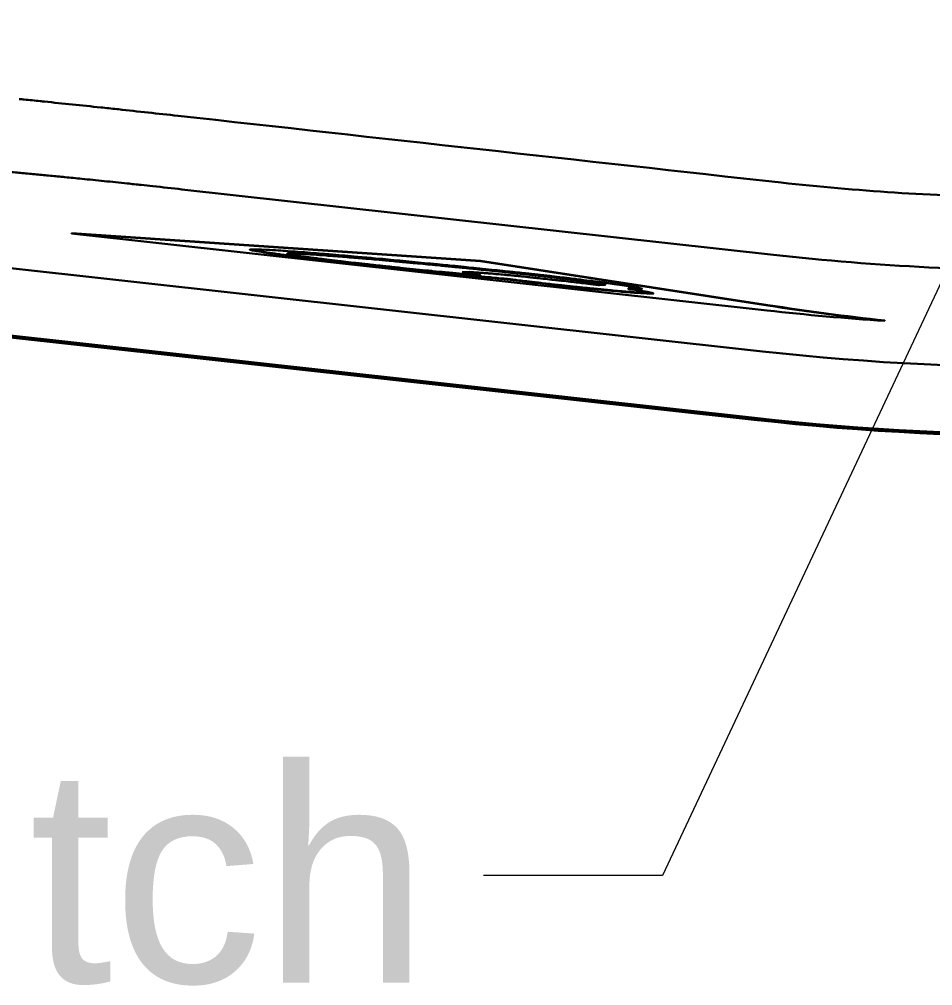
# Model space of a CAD drawing. Header units: millimetres. Extents: x 14 to 2348, y 26 to 1654.
# Drawn here: x 523.4 to 574.4, y 1313 to 1367 of the extents above; entities that cross this region are included whole.
import ezdxf

# ---------------------------------------------------------------- set-up
doc = ezdxf.new("R2010")
doc.units = ezdxf.units.MM
doc.header["$LTSCALE"] = 4
doc.layers.add('可見邊線(ISO)', color=7, linetype='Continuous', lineweight=30)
doc.layers.add('符號(ISO)', color=7, linetype='Continuous', lineweight=9)
doc.styles.add('temp', font='')
doc.styles.get('temp').set_extended_font_data('PMingLiU')
doc.dimstyles.new('工研院N500$7', dxfattribs={"dimscale": 4, "dimtxt": 3, "dimasz": 2.5, "dimexe": 1, "dimexo": 1, "dimgap": 0.762, "dimtad": 1, "dimdec": 3, "dimrnd": 1e-08, "dimdsep": 46, "dimtxsty": 'temp', "dimcen": 0.09, "dimdle": 10, "dimclrd": 7, "dimclre": 1, "dimclrt": 7, "dimazin": 2, "dimtfac": 0.666667, "dimtdec": 3, "dimtmove": 0, "dimatfit": 3, "dimfxl": 1, "dimtolj": 1, "dimlwd": 9, "dimlwe": 15, "dimarcsym": 0})

msp = doc.modelspace()

# ---------------------------------------------------------------- linework, layer by layer
at = {"layer": '可見邊線(ISO)'}
for p, q in [((564.91988, 1348.40629), (456.87692, 1360.36524)), ((564.45594, 1344.68799), (451.52076, 1357.18845)), ((532.46483, 1357.45561), (565.51659, 1353.79721)), ((451.52076, 1357.08307), (564.44441, 1344.58388)), ((526.28946, 1355.01234), (549.14946, 1353.46908)), ((526.28946, 1354.99221), (526.28946, 1355.01234)), ((526.28946, 1354.99221), (565.17248, 1350.68837)), ((549.14946, 1353.44895), (526.28946, 1354.99221)), ((538.35331, 1353.85935), (538.35331, 1353.87948)), ((549.14946, 1353.46908), (565.20595, 1350.99076)), ((549.14946, 1353.44895), (549.14946, 1353.46908)), ((565.20376, 1350.97097), (549.14946, 1353.44895)), ((549.15105, 1352.63608), (549.15105, 1352.65621)), ((556.13453, 1352.12386), (556.13453, 1352.14399)), ((557.40426, 1351.89629), (557.40426, 1351.91642)), ((571.75546, 1350.1084), (571.75546, 1350.12845))]:
    msp.add_line(p, q, dxfattribs=at)
for centre, radius, start, end in [((581.42767, 1497.54529), 147.75381, 263.6837973, 266.2466386), ((581.42767, 1497.54528), 150.0498, 263.6837967, 277.5012503), ((581.37527, 1497.54542), 153.8957, 263.6838118, 277.501252), ((581.37527, 1497.54542), 153.79096, 263.6838118, 277.501252)]:
    msp.add_arc(centre, radius, start, end, dxfattribs=at)
for centre, major_axis, ratio, start_param, end_param in [((532.12334, 1360.91962), (-24.91944, 2.75826), 0.02617685, 5.02447097, 5.06219108), ((532.14669, 1360.91547), (-24.98213, 2.7652), 0.02617716, 4.84897184, 4.88500494), ((530.71387, 1361.4077), (-17.67607, 1.92783), 0.01829347, 4.81569072, 4.82191138), ((587.87021, 1497.54529), (148.45315, -0.0161), 0.99905785, 4.55921353, 4.60373188), ((587.86934, 1497.54529), (148.43311, -0.01609), 0.99905785, 4.55921353, 4.60372303)]:
    msp.add_ellipse(centre, major_axis=major_axis, ratio=ratio, start_param=start_param, end_param=end_param, dxfattribs=at)
for points, knots in [([(523.65099, 1362.47772), (523.60482, 1362.48212), (523.55871, 1362.48653), (523.46658, 1362.49534), (523.42057, 1362.49975), (523.37461, 1362.50416)], [0, 0, 0, 0, 0.0148093487, 0.0148093487, 0.0296187928, 0.0296187928, 0.0296187928, 0.0296187928]), ([(524.78782, 1362.36099), (524.74651, 1362.36538), (524.70524, 1362.36978), (524.6229, 1362.37855), (524.58182, 1362.38294), (524.54078, 1362.38732)], [0.0000010475, 0.0000010475, 0.0000010475, 0.0000010475, 0.0130505413, 0.0130505413, 0.0260608128, 0.0260608128, 0.0260608128, 0.0260608128]), ([(532.46483, 1357.45561), (531.92237, 1357.51565), (531.16129, 1357.59883), (530.14468, 1357.70786), (529.22873, 1357.80489), (528.11248, 1357.92092), (526.95054, 1358.03876), (525.95617, 1358.13721), (525.37977, 1358.19308), (524.85091, 1358.24378), (524.31452, 1358.29462), (523.53316, 1358.36688), (523.01775, 1358.41319), (522.55594, 1358.454), (522.13567, 1358.49058), (521.51034, 1358.54332), (521.08138, 1358.57797), (520.68077, 1358.60943), (520.3263, 1358.63654), (519.87878, 1358.6689), (519.48749, 1358.69536), (519.16802, 1358.71539), (518.90308, 1358.73061), (518.6712, 1358.74272), (518.53067, 1358.74915), (518.46113, 1358.75207)], [0, 0, 0, 0, 0.0903732, 0.12674796, 0.17067694, 0.2452693, 0.31828132, 0.37537814, 0.42599831, 0.42628606, 0.4761967, 0.53003816, 0.58388093, 0.58524662, 0.63050303, 0.67754144, 0.73187261, 0.73802969, 0.78234071, 0.82813653, 0.86901751, 0.90653471, 0.9380855, 0.96788762, 1, 1, 1, 1]), ([(565.96345, 1357.83441), (570.17501, 1357.36809), (575.11318, 1357.04677), (580.9651, 1356.97491), (583.58837, 1356.98842), (586.00936, 1357.04935), (588.22705, 1357.14187), (590.24197, 1357.25182), (594.16662, 1357.52921), (597.37758, 1357.86805), (599.77801, 1358.18412)], [0, 0, 0, 0, 0.37499864, 0.43750322, 0.51791725, 0.60714899, 0.65181627, 0.71434958, 0.78572901, 1, 1, 1, 1]), ([(550.54646, 1352.44111), (550.54582, 1352.44118), (550.54518, 1352.44125), (550.52805, 1352.44305), (550.51028, 1352.44481), (550.37694, 1352.45732), (550.3184, 1352.46292), (550.04547, 1352.48957), (549.87454, 1352.50544), (549.60096, 1352.53141), (549.44193, 1352.54695), (548.31764, 1352.65561), (548.07029, 1352.67939), (547.54265, 1352.73115), (547.38111, 1352.74731), (546.38265, 1352.84756), (545.97472, 1352.88741), (544.91589, 1352.99755), (544.71828, 1353.01815), (544.15676, 1353.07638), (543.97061, 1353.09546), (543.26156, 1353.17135), (543.09731, 1353.18845), (542.68033, 1353.23487), (542.63524, 1353.23986), (542.51861, 1353.25274), (542.46583, 1353.25857), (542.36585, 1353.26964), (542.31568, 1353.2752), (542.01052, 1353.30913), (541.92517, 1353.31898), (541.42932, 1353.37557), (541.30534, 1353.38945), (541.01608, 1353.42164), (540.95579, 1353.42822), (540.20794, 1353.5185), (539.74503, 1353.57582), (539.15349, 1353.6474), (539.05136, 1353.65995), (538.87908, 1353.68062), (538.80547, 1353.68944), (538.63382, 1353.71103), (538.59739, 1353.71681), (538.47899, 1353.73387), (538.43206, 1353.7403), (538.22682, 1353.76792), (538.0966, 1353.78547), (537.89368, 1353.81367), (537.80892, 1353.82533), (537.60112, 1353.85327), (537.43611, 1353.8754), (537.14431, 1353.91792), (537.08019, 1353.92971), (536.86947, 1353.97072), (536.67243, 1354.00404), (536.37705, 1354.0549), (536.29902, 1354.06915), (536.20863, 1354.09461), (536.30157, 1354.09182), (536.68119, 1354.09484), (536.73617, 1354.10226), (537.43181, 1354.06517), (537.64249, 1354.05694), (538.0305, 1354.03279), (538.20537, 1354.01917), (538.75434, 1353.97835), (538.8685, 1353.97214), (539.39862, 1353.9347), (539.56284, 1353.92031), (540.07196, 1353.87743), (540.16977, 1353.86966), (541.10302, 1353.79335), (541.40438, 1353.76731), (542.29309, 1353.68937), (543.27422, 1353.60466), (544.46869, 1353.49471), (545.46977, 1353.39619), (547.50244, 1353.19753), (547.76044, 1353.17375), (548.84919, 1353.06421), (550.00124, 1352.94237), (550.85933, 1352.85273), (551.30476, 1352.8062), (551.58517, 1352.77664), (551.60544, 1352.77447), (551.67674, 1352.76695), (551.70303, 1352.76419), (551.81128, 1352.75281), (551.81408, 1352.75254), (551.86047, 1352.74735), (551.88377, 1352.74475), (551.95978, 1352.73634), (552.013, 1352.7305), (552.13085, 1352.71743), (552.19565, 1352.71026), (552.34582, 1352.69365), (552.46343, 1352.68065), (552.74021, 1352.6499), (552.77524, 1352.64576), (553.05077, 1352.61358), (553.2063, 1352.59549), (553.51007, 1352.56017), (553.69931, 1352.53822), (553.91694, 1352.51259), (553.97203, 1352.50575), (554.4034, 1352.45371), (554.46849, 1352.44588), (554.65146, 1352.42382), (554.6786, 1352.42054), (554.98462, 1352.38365), (555.226, 1352.35467), (555.41684, 1352.3315), (555.45153, 1352.32724), (555.58043, 1352.31182), (555.63939, 1352.30483), (555.76257, 1352.29016), (555.81589, 1352.28376), (555.90883, 1352.27214), (555.91855, 1352.27039), (555.99504, 1352.25948), (556.03457, 1352.25418), (556.12868, 1352.24111), (556.15495, 1352.23737), (556.24402, 1352.2249), (556.27943, 1352.22), (556.38209, 1352.20572), (556.40635, 1352.20231), (556.55124, 1352.1821), (556.62352, 1352.17203), (556.75145, 1352.15419), (556.80788, 1352.14636), (556.88119, 1352.1361), (556.90135, 1352.13328), (557.03475, 1352.11457), (557.08827, 1352.10704), (557.26936, 1352.08205), (557.27519, 1352.08135), (557.37698, 1352.06331), (557.44209, 1352.05178), (557.55453, 1352.03198), (557.59901, 1352.02404), (557.67575, 1352.01055), (557.70634, 1352.0052), (557.79284, 1351.98993), (557.80617, 1351.98738), (557.86087, 1351.97779), (557.88619, 1351.97355), (557.98249, 1351.95717), (558.02782, 1351.94924), (558.06496, 1351.94043), (558.0648, 1351.93899), (558.07759, 1351.93327), (558.08654, 1351.93065), (558.1041, 1351.92559), (558.11213, 1351.92328), (558.12628, 1351.91847), (558.13221, 1351.91628), (558.1552, 1351.90893), (558.16458, 1351.90727), (558.17169, 1351.90178), (558.16984, 1351.89898), (558.16572, 1351.89466), (558.16449, 1351.89382), (558.16396, 1351.89015), (558.16766, 1351.8881), (558.17397, 1351.88003), (558.15693, 1351.8818), (558.12224, 1351.88039), (558.1143, 1351.87976), (558.06645, 1351.87684), (558.02705, 1351.87511), (557.97582, 1351.87294), (557.96303, 1351.87286), (557.93521, 1351.8716), (557.93139, 1351.87061), (557.91032, 1351.86909), (557.8921, 1351.87139), (557.64922, 1351.88531), (557.56188, 1351.89068), (557.50313, 1351.89321), (557.46624, 1351.89422), (557.45036, 1351.89482), (557.44395, 1351.89466), (557.42367, 1351.89555), (557.415, 1351.89611), (557.40694, 1351.89644), (557.40507, 1351.89648), (557.40401, 1351.8963), (557.40426, 1351.89615), (557.40693, 1351.89559), (557.40943, 1351.89519), (557.42098, 1351.89351), (557.4336, 1351.89186), (557.49113, 1351.88448), (557.5122, 1351.88197), (557.5875, 1351.87115), (557.60602, 1351.86836), (557.69106, 1351.85672), (557.73995, 1351.85034), (557.86306, 1351.83306), (557.87117, 1351.83005), (557.97747, 1351.81047), (558.08033, 1351.79473), (558.18504, 1351.77686), (558.19773, 1351.77472), (558.30857, 1351.75625), (558.41811, 1351.73795), (558.57083, 1351.71204), (558.57106, 1351.70987), (558.61732, 1351.69532), (558.62403, 1351.69363), (558.65108, 1351.68552), (558.65755, 1351.68212), (558.71083, 1351.6708), (558.74821, 1351.66509), (558.82703, 1351.65044), (558.80685, 1351.65015), (558.79271, 1351.64458), (558.79973, 1351.6422), (558.80988, 1351.63668), (558.81188, 1351.63472), (558.78013, 1351.63384), (558.74453, 1351.63721), (558.64231, 1351.6397), (558.61409, 1351.64), (558.48326, 1351.6438), (558.42253, 1351.64701), (558.34668, 1351.64911), (558.33021, 1351.64928), (558.17308, 1351.65146), (558.07605, 1351.66177), (557.69496, 1351.69018), (557.61778, 1351.69617), (557.46627, 1351.70735), (557.38563, 1351.71334), (557.24789, 1351.7243), (557.24774, 1351.72381), (557.2026, 1351.7268), (557.18131, 1351.72839), (557.09038, 1351.73653), (557.02175, 1351.74357), (556.9608, 1351.74951), (556.95095, 1351.75042), (556.73666, 1351.77034), (556.53932, 1351.78989), (556.25579, 1351.81605), (556.20562, 1351.82055), (555.99876, 1351.83999), (555.87865, 1351.85254), (555.65993, 1351.87406), (555.58004, 1351.88121), (555.4983, 1351.88793), (555.48596, 1351.88897), (555.45256, 1351.8921), (555.43571, 1351.8939), (555.41277, 1351.89631), (555.40651, 1351.89696), (555.39748, 1351.89786), (555.39422, 1351.89817), (555.3883, 1351.89868), (555.38598, 1351.89884), (555.3819, 1351.89906), (555.38047, 1351.89905), (555.37803, 1351.89873), (555.37939, 1351.89808), (555.37999, 1351.89714), (555.37977, 1351.89681), (555.37618, 1351.89673), (555.37433, 1351.89678), (555.36897, 1351.89711), (555.36605, 1351.89734), (555.3582, 1351.89803), (555.35348, 1351.89849), (555.33989, 1351.89988), (555.33014, 1351.90094), (555.30097, 1351.9042), (555.27967, 1351.90666), (555.24165, 1351.91096), (555.22635, 1351.91265), (555.1582, 1351.91978), (555.13856, 1351.92081), (554.90535, 1351.94554), (554.82059, 1351.95478), (554.61839, 1351.9767), (554.49456, 1351.98933), (554.29498, 1352.01038), (554.21815, 1352.01856), (554.03814, 1352.03765), (553.93365, 1352.04844), (553.7507, 1352.06786), (553.6637, 1352.07717), (553.54423, 1352.08971), (553.51993, 1352.09221), (553.49204, 1352.09511), (553.49028, 1352.09532), (553.47898, 1352.0965), (553.4743, 1352.09698), (553.46266, 1352.09823), (553.45752, 1352.09882), (553.42981, 1352.1021), (553.40723, 1352.10475), (553.32574, 1352.11389), (553.26888, 1352.12075), (553.13318, 1352.13696), (553.04881, 1352.1466), (552.72629, 1352.1833), (552.5392, 1352.20486), (552.33292, 1352.22873), (552.31983, 1352.23024), (552.23823, 1352.23966), (552.17155, 1352.24736), (552.07709, 1352.25825), (552.05103, 1352.26139), (551.97281, 1352.27085), (551.89261, 1352.28038), (551.82384, 1352.28868), (551.81239, 1352.29009), (551.75901, 1352.29661), (551.71201, 1352.30231), (551.35218, 1352.34556), (551.00573, 1352.38697), (550.78331, 1352.41382), (550.77633, 1352.41469), (550.73614, 1352.41951), (550.72299, 1352.4211), (550.69081, 1352.42495), (550.67127, 1352.42735), (550.6509, 1352.42957), (550.62636, 1352.43224), (550.60165, 1352.43498), (550.56775, 1352.4388), (550.55813, 1352.43987), (550.54646, 1352.44111)], [-7.22524628, -7.22524628, -7.22524628, -7.22524628, -7.22509149, -7.22509149, -7.22115793, -7.22115793, -7.20175828, -7.20175828, -7.17779254, -7.17779254, -7.15186237, -7.15186237, -7.13066235, -7.13066235, -7.11368679, -7.11368679, -7.0361332, -7.0361332, -7.02060948, -7.02060948, -6.99151465, -6.99151465, -6.96748737, -6.96748737, -6.96160998, -6.96160998, -6.959036, -6.959036, -6.9564325, -6.9564325, -6.94347904, -6.94347904, -6.92498424, -6.92498424, -6.90585357, -6.90585357, -6.87278357, -6.87278357, -6.86583337, -6.86583337, -6.86167212, -6.86167212, -6.85495128, -6.85495128, -6.85000276, -6.85000276, -6.84177357, -6.84177357, -6.83632462, -6.83632462, -6.8293546, -6.8293546, -6.82158941, -6.82158941, -6.80598436, -6.80598436, -6.79751167, -6.79751167, -6.78284691, -6.78284691, -6.76456646, -6.76456646, -6.75255738, -6.75255738, -6.74220102, -6.74220102, -6.72365425, -6.72365425, -6.70160639, -6.70160639, -6.6819925, -6.6819925, -6.63242636, -6.63242636, -6.59752685, -6.59752685, -6.53117, -6.53117, -6.44462612, -6.44462612, -6.33363365, -6.33363365, -6.30024594, -6.30024594, -6.29168628, -6.29168628, -6.28726726, -6.28726726, -6.27191121, -6.27191121, -6.25699101, -6.25699101, -6.2240673, -6.2240673, -6.18536384, -6.18536384, -6.135937, -6.135937, -6.04086996, -6.04086996, -5.96095033, -5.96095033, -5.71096528, -5.71096528, -5.45296736, -5.45296736, -5.36934769, -5.36934769, -5.35199733, -5.35199733, -5.22290582, -5.22290582, -5.17501872, -5.17501872, -5.13899416, -5.13899416, -5.09773553, -5.09773553, -5.03970916, -5.03970916, -4.98682061, -4.98682061, -4.94997929, -4.94997929, -4.9158181, -4.9158181, -4.87585953, -4.87585953, -4.83760051, -4.83760051, -4.80912404, -4.80912404, -4.8003607, -4.8003607, -4.73636534, -4.73636534, -4.69277018, -4.69277018, -4.61884878, -4.61884878, -4.56927626, -4.56927626, -4.53773453, -4.53773453, -4.47852486, -4.47852486, -4.41922231, -4.41922231, -4.31530257, -4.31530257, -4.24089548, -4.24089548, -4.17267064, -4.17267064, -4.13318732, -4.13318732, -4.10250237, -4.10250237, -4.03997552, -4.03997552, -3.98646563, -3.98646563, -3.94762678, -3.94762678, -3.88792228, -3.88792228, -3.72892016, -3.72892016, -3.67603531, -3.67603531, -3.53334591, -3.53334591, -3.49548173, -3.49548173, -3.44900288, -3.44900288, -3.3420052, -3.3420052, -3.31867736, -3.31867736, -3.30276531, -3.30276531, -3.26427939, -3.26427939, -3.24045535, -3.24045535, -3.22989185, -3.22989185, -3.22203964, -3.22203964, -3.21359643, -3.21359643, -3.19598258, -3.19598258, -3.14736666, -3.14736666, -3.12482239, -3.12482239, -3.10010727, -3.10010727, -3.05294609, -3.05294609, -2.98191089, -2.98191089, -2.95858401, -2.95858401, -2.89935848, -2.89935848, -2.78131461, -2.78131461, -2.73326095, -2.73326095, -2.62359688, -2.62359688, -2.51148868, -2.51148868, -2.31472691, -2.31472691, -2.16221583, -2.16221583, -2.04226822, -2.04226822, -1.86907066, -1.86907066, -1.80303307, -1.80303307, -1.69683226, -1.69683226, -1.6501383, -1.6501383, -1.37585207, -1.37585207, -1.31232626, -1.31232626, -1.24430802, -1.24430802, -1.20843942, -1.20843942, -1.1866451, -1.1866451, -1.14996361, -1.14996361, -1.13655146, -1.13655146, -0.95259594, -0.95259594, -0.89893314, -0.89893314, -0.77068922, -0.77068922, -0.68466747, -0.68466747, -0.66785978, -0.66785978, -0.64400939, -0.64400939, -0.63458254, -0.63458254, -0.62869322, -0.62869322, -0.62249799, -0.62249799, -0.61436948, -0.61436948, -0.59717489, -0.59717489, -0.58540944, -0.58540944, -0.57950926, -0.57950926, -0.57509918, -0.57509918, -0.57036303, -0.57036303, -0.56274376, -0.56274376, -0.54910598, -0.54910598, -0.53810229, -0.53810229, -0.50227688, -0.50227688, -0.48514176, -0.48514176, -0.45689913, -0.45689913, -0.44123435, -0.44123435, -0.4194826, -0.4194826, -0.40454233, -0.40454233, -0.3968207, -0.3968207, -0.39090494, -0.39090494, -0.38631814, -0.38631814, -0.38109803, -0.38109803, -0.36222741, -0.36222741, -0.3153053, -0.3153053, -0.25085996, -0.25085996, -0.16401989, -0.16401989, -0.15638201, -0.15638201, -0.12527099, -0.12527099, -0.11310201, -0.11310201, -0.08869047, -0.08869047, -0.07753158, -0.07753158, -0.05901798, -0.05901798, -0.01997767, -0.01997767, -0.0106361, -0.0106361, -0.00616196, -0.00616196, 0, 0, 0, 0.00742167, 0.00742167, 0.01026098, 0.01026098, 0.01026098, 0.01026098]), ([(536.29292, 1354.092), (536.32037, 1354.08593), (536.35991, 1354.07845), (536.57522, 1354.04013), (536.73802, 1354.01616), (537.06598, 1353.95275), (537.11674, 1353.94119), (537.46342, 1353.89208), (537.56163, 1353.87874), (537.76774, 1353.85096), (537.88457, 1353.83505), (538.28596, 1353.77934), (538.38293, 1353.76751), (538.59649, 1353.73726), (538.62246, 1353.73236), (538.8476, 1353.70443), (538.93536, 1353.69404), (539.07963, 1353.67661), (539.14404, 1353.66868), (539.51201, 1353.62412), (539.80813, 1353.58779), (540.21285, 1353.53839), (540.32733, 1353.52444), (540.79508, 1353.46756), (540.91929, 1353.45286), (541.09871, 1353.43249), (541.16737, 1353.42501), (541.54712, 1353.38238), (541.77152, 1353.3566), (541.98707, 1353.33206), (542.08861, 1353.32055), (542.45082, 1353.28033), (542.55561, 1353.26881), (542.75592, 1353.24661), (542.82284, 1353.23911), (543.16819, 1353.20079), (543.22752, 1353.19509), (543.62073, 1353.15304), (543.67934, 1353.14675), (544.00095, 1353.11228), (544.01357, 1353.11116), (544.73576, 1353.03663), (545.02065, 1353.0067), (545.6856, 1352.93779), (545.94274, 1352.91164), (546.48544, 1352.85721), (546.65254, 1352.84052), (547.27329, 1352.77836), (547.43233, 1352.76214), (548.13795, 1352.69283), (548.54577, 1352.65367), (549.61468, 1352.55041), (549.64716, 1352.5471), (549.9551, 1352.518), (550.12969, 1352.50156), (550.4527, 1352.46964), (550.47276, 1352.46872), (550.53453, 1352.46249), (550.54071, 1352.46185), (550.54646, 1352.46124)], [1.582168317, 1.582168317, 1.582168317, 1.582168317, 1.584065185, 1.584065185, 1.590356945, 1.590356945, 1.59337957, 1.59337957, 1.594482084, 1.594482084, 1.596005158, 1.596005158, 1.599963267, 1.599963267, 1.603116679, 1.603116679, 1.604835753, 1.604835753, 1.606290623, 1.606290623, 1.612910725, 1.612910725, 1.615234157, 1.615234157, 1.623086915, 1.623086915, 1.6287942, 1.6287942, 1.637933599, 1.637933599, 1.642076472, 1.642076472, 1.644986477, 1.644986477, 1.647778314, 1.647778314, 1.657791125, 1.657791125, 1.659585107, 1.659585107, 1.668626084, 1.668626084, 1.683636256, 1.683636256, 1.700669068, 1.700669068, 1.708348507, 1.708348507, 1.727664933, 1.727664933, 1.751359861, 1.751359861, 1.770651522, 1.770651522, 1.795693272, 1.795693272, 1.813907203, 1.813907203, 1.816178528, 1.816178528, 1.816178528, 1.816178528]), ([(565.51659, 1353.79721), (568.40656, 1353.47733), (571.30551, 1353.24467), (577.11171, 1352.95453), (580.01762, 1352.897), (585.82896, 1352.9571), (588.73306, 1353.07471), (594.53202, 1353.48488), (597.42554, 1353.77744), (600.30828, 1354.15703)], [-3.48807302, -3.48807302, -3.48807302, -3.48807302, -2.61578511, -2.61578511, -1.74403513, -1.74403513, -0.87228625, -0.87228625, 0, 0, 0, 0]), ([(555.75346, 1352.11236), (555.75378, 1352.11234), (555.75429, 1352.11238), (555.75529, 1352.11243), (555.75682, 1352.11237), (555.76003, 1352.11232), (555.76236, 1352.11236), (555.7718, 1352.11272), (555.77881, 1352.11321), (555.78503, 1352.11341), (555.78801, 1352.11335), (555.79221, 1352.11342), (555.79444, 1352.1135), (555.8008, 1352.11372), (555.80596, 1352.11396), (555.81134, 1352.11415), (555.81284, 1352.11427), (555.81859, 1352.11405), (555.8215, 1352.11397), (555.84759, 1352.1144), (555.87673, 1352.11534), (555.9381, 1352.11738), (555.99029, 1352.11944), (556.02816, 1352.12079), (556.05083, 1352.12101), (556.08637, 1352.12269), (556.09114, 1352.12297), (556.12371, 1352.12304), (556.13168, 1352.12299), (556.13676, 1352.12417), (556.12964, 1352.12568), (556.07853, 1352.13693), (556.06261, 1352.14309), (556.02636, 1352.15298), (556.01846, 1352.15492), (555.98802, 1352.16305), (555.9678, 1352.16849), (555.91761, 1352.18113), (555.92103, 1352.18161), (555.88915, 1352.19215), (555.70481, 1352.21955), (555.51987, 1352.24907), (555.52168, 1352.24891), (555.41797, 1352.26466), (555.37518, 1352.27193), (555.30942, 1352.28286), (555.29048, 1352.28589), (555.2521, 1352.29142), (555.23781, 1352.29321), (555.21921, 1352.29554), (555.21691, 1352.29583), (555.14339, 1352.30518), (555.0751, 1352.31382), (554.94796, 1352.32991), (554.92339, 1352.33303), (554.76004, 1352.35376), (554.69769, 1352.36166), (554.5792, 1352.37667), (554.5767, 1352.37699), (554.46067, 1352.3917), (554.37713, 1352.40229), (554.07045, 1352.44118), (554.07153, 1352.44202), (553.92202, 1352.45917), (553.91747, 1352.45969), (553.88054, 1352.46393), (553.84962, 1352.46748), (553.7908, 1352.47423), (553.76291, 1352.47743), (553.71805, 1352.48257), (553.70164, 1352.48446), (553.66069, 1352.48915), (553.64946, 1352.49044), (553.61793, 1352.49406), (553.60516, 1352.49553), (553.32042, 1352.5282), (553.05257, 1352.5589), (552.75427, 1352.59321), (552.72332, 1352.59677), (552.60162, 1352.6107), (552.5606, 1352.61531), (552.49503, 1352.62286), (552.47804, 1352.62486), (552.40825, 1352.63296), (552.3849, 1352.63551), (552.34686, 1352.63987), (552.34206, 1352.64046), (552.32081, 1352.64294), (552.30991, 1352.64403), (552.28481, 1352.64669), (552.28142, 1352.64706), (552.23698, 1352.65182), (552.06601, 1352.67002), (551.95843, 1352.68147), (551.93453, 1352.68401), (551.87169, 1352.69071), (551.8328, 1352.69485), (551.41229, 1352.73961), (551.23509, 1352.75852), (551.08211, 1352.77482), (551.05545, 1352.77766), (550.93733, 1352.79025), (550.89224, 1352.79505), (550.79331, 1352.80558), (550.74913, 1352.81028), (550.61181, 1352.82492), (550.5813, 1352.82818), (550.46508, 1352.84054), (550.41903, 1352.84543), (550.20967, 1352.86769), (550.10279, 1352.87917), (549.85303, 1352.9059), (549.6935, 1352.92153), (549.47975, 1352.94311), (549.42504, 1352.94864), (549.30032, 1352.96124), (549.25249, 1352.96607), (549.14772, 1352.97664), (549.131, 1352.97833), (548.75266, 1353.01655), (548.45133, 1353.04697), (548.00137, 1353.09242), (547.99464, 1353.09307), (547.87328, 1353.10534), (547.83167, 1353.10955), (547.74665, 1353.11815), (547.72918, 1353.11992), (547.62664, 1353.13023), (547.59835, 1353.13308), (547.52898, 1353.14011), (547.51198, 1353.14185), (547.48884, 1353.14415), (547.48634, 1353.14433), (547.41714, 1353.15093), (547.38919, 1353.15362), (547.35382, 1353.15699), (547.35061, 1353.1573), (547.34013, 1353.1583), (547.33599, 1353.1587), (547.27522, 1353.16449), (547.22612, 1353.16918), (547.16846, 1353.17468), (547.1632, 1353.17519), (547.14276, 1353.17714), (547.13954, 1353.17744), (547.1136, 1353.17992), (547.10361, 1353.18087), (547.06231, 1353.18481), (547.031, 1353.1878), (546.98695, 1353.19201), (546.96783, 1353.19383), (546.92684, 1353.19774), (546.90333, 1353.19999), (546.5169, 1353.23687), (546.15497, 1353.27136), (545.65003, 1353.31958), (545.62304, 1353.32219), (545.44767, 1353.33892), (545.36752, 1353.34654), (545.25536, 1353.35725), (545.24259, 1353.35848), (545.18868, 1353.36362), (545.165, 1353.36586), (545.11295, 1353.37086), (545.10131, 1353.37199), (545.02978, 1353.37867), (544.93305, 1353.38702), (544.73977, 1353.40416), (544.71077, 1353.40683), (544.58924, 1353.41771), (544.53305, 1353.4227), (544.36787, 1353.43734), (544.21183, 1353.45111), (543.43297, 1353.52034), (543.19443, 1353.54291), (542.59531, 1353.59306), (542.4731, 1353.60305), (541.98913, 1353.64276), (541.64085, 1353.67239), (540.99525, 1353.72517), (540.81828, 1353.73793), (540.27328, 1353.77699), (540.03681, 1353.7942), (539.56611, 1353.82833), (539.49522, 1353.83087), (539.12768, 1353.85001), (538.99267, 1353.85854), (538.49244, 1353.88979), (538.58798, 1353.87593), (538.4359, 1353.86763), (538.40598, 1353.86687), (538.30492, 1353.85999), (538.38221, 1353.84868), (538.49388, 1353.82413), (538.50682, 1353.82039), (538.60938, 1353.79827), (538.80564, 1353.76958), (539.04668, 1353.73101), (539.12301, 1353.71894), (539.38283, 1353.68344), (539.51072, 1353.66693), (539.79739, 1353.62967), (539.83227, 1353.62505), (539.94526, 1353.61017), (539.96567, 1353.60749), (540.05077, 1353.59635), (540.10564, 1353.58913), (540.22288, 1353.57372), (540.28867, 1353.56527), (540.36109, 1353.55558), (540.3706, 1353.55431), (540.39471, 1353.55124), (540.4045, 1353.5502), (540.47114, 1353.54249), (540.49676, 1353.53948), (540.52711, 1353.53594), (540.53158, 1353.53543), (540.56052, 1353.53206), (540.57399, 1353.53049), (540.60286, 1353.52713), (540.61037, 1353.52626), (540.67284, 1353.519), (540.71309, 1353.51431), (540.82252, 1353.50158), (540.85389, 1353.49793), (541.04886, 1353.47525), (541.12083, 1353.46687), (541.5253, 1353.41984), (542.01471, 1353.36216), (542.33127, 1353.327), (542.36127, 1353.32369), (542.43139, 1353.31593), (542.46945, 1353.3117), (542.53198, 1353.30478), (542.54616, 1353.30324), (542.72328, 1353.28399), (542.78535, 1353.27727), (542.88262, 1353.26672), (542.90395, 1353.2644), (543.10288, 1353.24282), (543.24602, 1353.2273), (543.48503, 1353.20133), (543.58064, 1353.19098), (543.78447, 1353.16898), (543.89383, 1353.15683), (544.08907, 1353.13574), (544.11616, 1353.13321), (544.27658, 1353.11672), (544.29552, 1353.11475), (544.41364, 1353.10265), (544.45608, 1353.0983), (544.55282, 1353.08837), (544.60703, 1353.08281), (545.14081, 1353.02807), (545.62803, 1352.9777), (546.18547, 1352.92277), (546.26961, 1352.91449), (546.39468, 1352.90217), (546.43678, 1352.89802), (546.78257, 1352.86394), (546.98184, 1352.84432), (547.12557, 1352.83015), (547.17713, 1352.82508), (547.30247, 1352.81273), (547.33572, 1352.80938), (547.4084, 1352.80235), (547.43208, 1352.80012), (547.53835, 1352.79001), (547.61436, 1352.78269), (547.80983, 1352.76402), (547.86552, 1352.75866), (548.00639, 1352.74521), (548.04072, 1352.74196), (548.27003, 1352.71989), (548.41299, 1352.70613), (548.61237, 1352.68744), (548.65996, 1352.68299), (548.77321, 1352.67197), (548.81585, 1352.66757), (548.90342, 1352.65919), (548.92938, 1352.65697), (549.00071, 1352.65055), (549.05046, 1352.64555), (549.11001, 1352.63938), (549.11961, 1352.6384), (549.1322, 1352.63718), (549.13653, 1352.63678), (549.14352, 1352.6362), (549.14606, 1352.63602), (549.14991, 1352.63585), (549.15103, 1352.63588), (549.15107, 1352.63634), (549.14888, 1352.63692), (549.13586, 1352.63947), (549.12124, 1352.64191), (549.01355, 1352.6593), (548.86606, 1352.68034), (548.62965, 1352.71865), (548.62819, 1352.71906), (548.53229, 1352.73353), (548.49279, 1352.73944), (548.36729, 1352.75956), (548.33831, 1352.7666), (548.3082, 1352.77879), (548.28812, 1352.78549), (548.23731, 1352.799), (548.21924, 1352.80439), (548.19533, 1352.81129), (548.19144, 1352.81228), (548.17877, 1352.81585), (548.17409, 1352.81725), (548.16371, 1352.82017), (548.15741, 1352.82177), (548.14805, 1352.82469), (548.14608, 1352.82545), (548.13566, 1352.82787), (548.13338, 1352.82834), (548.13346, 1352.82865)], [-7.08347706, -7.08347706, -7.08347706, -7.08347706, -7.08346476, -7.08346476, -7.08343044, -7.08343044, -7.08337057, -7.08337057, -7.08323753, -7.08323753, -7.0831746, -7.0831746, -7.08311812, -7.08311812, -7.08295861, -7.08295861, -7.08287311, -7.08287311, -7.08282383, -7.08282383, -7.08273741, -7.08273741, -7.08241156, -7.08241156, -7.08209071, -7.08209071, -7.08175822, -7.08175822, -7.08159805, -7.08159805, -7.08139195, -7.08139195, -7.08073201, -7.08073201, -7.08049687, -7.08049687, -7.08001162, -7.08001162, -7.0794211, -7.0794211, -7.07808883, -7.07808883, -7.07768907, -7.07768907, -7.077213, -7.077213, -7.0769922, -7.0769922, -7.07678342, -7.07678342, -7.07668615, -7.07668615, -7.07559825, -7.07559825, -7.07465751, -7.07465751, -7.07407793, -7.07407793, -7.07355707, -7.07355707, -7.07222219, -7.07222219, -7.06864521, -7.06864521, -7.06852174, -7.06852174, -7.06788502, -7.06788502, -7.06731091, -7.06731091, -7.06696155, -7.06696155, -7.06679539, -7.06679539, -7.06661379, -7.06661379, -7.06376594, -7.06376594, -7.06343465, -7.06343465, -7.06247078, -7.06247078, -7.06190002, -7.06190002, -7.0605009, -7.0605009, -7.05969153, -7.05969153, -7.05777729, -7.05777729, -7.05727385, -7.05727385, -7.05214466, -7.05214466, -7.0506816, -7.0506816, -7.0482999, -7.0482999, -7.0249281, -7.0249281, -6.95875997, -6.95875997, -6.90644722, -6.90644722, -6.84575932, -6.84575932, -6.74031755, -6.74031755, -6.66359987, -6.66359987, -6.44674703, -6.44674703, -5.977521, -5.977521, -5.82767537, -5.82767537, -5.69339305, -5.69339305, -5.50366964, -5.50366964, -4.75944679, -4.75944679, -4.39293914, -4.39293914, -4.18963604, -4.18963604, -3.99743286, -3.99743286, -3.89897499, -3.89897499, -3.82793157, -3.82793157, -3.7492682, -3.7492682, -3.69847755, -3.69847755, -3.68874369, -3.68874369, -3.68324098, -3.68324098, -3.66011293, -3.66011293, -3.65608022, -3.65608022, -3.65212008, -3.65212008, -3.64963738, -3.64963738, -3.6418604, -3.6418604, -3.63869352, -3.63869352, -3.63443545, -3.63443545, -3.56870855, -3.56870855, -3.54303592, -3.54303592, -3.52301004, -3.52301004, -3.50947362, -3.50947362, -3.49614052, -3.49614052, -3.48529784, -3.48529784, -3.44531552, -3.44531552, -3.41886288, -3.41886288, -3.40064851, -3.40064851, -3.35033426, -3.35033426, -3.16423373, -3.16423373, -3.10541259, -3.10541259, -2.98120517, -2.98120517, -2.85988973, -2.85988973, -2.77006018, -2.77006018, -2.68018528, -2.68018528, -2.57576509, -2.57576509, -2.25535096, -2.25535096, -2.18086676, -2.18086676, -1.91751205, -1.91751205, -1.81303128, -1.81303128, -1.49430186, -1.49430186, -1.29811527, -1.29811527, -1.14757187, -1.14757187, -0.99853017, -0.99853017, -0.95184911, -0.95184911, -0.86347562, -0.86347562, -0.76402584, -0.76402584, -0.74212193, -0.74212193, -0.70234039, -0.70234039, -0.67245813, -0.67245813, -0.65827747, -0.65827747, -0.64602058, -0.64602058, -0.63216835, -0.63216835, -0.59218099, -0.59218099, -0.55558436, -0.55558436, -0.50490094, -0.50490094, -0.39055169, -0.39055169, -0.37858091, -0.37858091, -0.36257604, -0.36257604, -0.34842115, -0.34842115, -0.34077149, -0.34077149, -0.33643981, -0.33643981, -0.32531195, -0.32531195, -0.31787587, -0.31787587, -0.30944152, -0.30944152, -0.30267812, -0.30267812, -0.30147629, -0.30147629, -0.30080385, -0.30080385, -0.29994457, -0.29994457, -0.29234274, -0.29234274, -0.29065665, -0.29065665, -0.2898459, -0.2898459, -0.28037691, -0.28037691, -0.2750616, -0.2750616, -0.26747028, -0.26747028, -0.26242821, -0.26242821, -0.25052887, -0.25052887, -0.23143813, -0.23143813, -0.21391792, -0.21391792, -0.18512602, -0.18512602, -0.17194844, -0.17194844, -0.15693983, -0.15693983, -0.14306661, -0.14306661, -0.1251422, -0.1251422, -0.12136838, -0.12136838, -0.11920457, -0.11920457, -0.11720023, -0.11720023, -0.11488376, -0.11488376, -0.11161385, -0.11161385, -0.10603929, -0.10603929, -0.07446093, -0.07446093, -0.06673402, -0.06673402, -0.06251511, -0.06251511, -0.05252541, -0.05252541, -0.04224317, -0.04224317, -0.0342766, -0.0342766, -0.02736514, -0.02736514, -0.01986676, -0.01986676, -0.01208929, -0.01208929, -0.00370213, -0.00370213, 0, 0, 0, 0]), ([(538.35321, 1353.87949), (538.35328, 1353.88078), (538.35553, 1353.88193), (538.37245, 1353.88535), (538.3982, 1353.88641), (538.46967, 1353.88936), (538.48744, 1353.89012), (538.53884, 1353.8964), (538.55324, 1353.89891), (538.59226, 1353.89984), (538.60418, 1353.89986), (538.63515, 1353.89926), (538.65407, 1353.89858), (538.74436, 1353.89443), (538.83769, 1353.88829), (539.12066, 1353.8708), (539.23648, 1353.86439), (539.49512, 1353.85113), (539.54605, 1353.84907), (539.73994, 1353.83606), (539.86518, 1353.82668), (540.30213, 1353.79502), (540.45573, 1353.78405), (540.85602, 1353.75532), (541.03419, 1353.74224), (541.54074, 1353.70062), (541.71963, 1353.68544), (542.59173, 1353.6129), (542.8862, 1353.58998), (543.63271, 1353.52293), (543.83736, 1353.50456), (544.18144, 1353.4739), (544.37941, 1353.45646), (544.6741, 1353.43031), (544.69575, 1353.42826), (544.86098, 1353.41349), (544.9634, 1353.40456), (545.05567, 1353.39634), (545.07173, 1353.39488), (545.09922, 1353.39232), (545.11016, 1353.39126), (545.15174, 1353.38726), (545.16705, 1353.38581), (545.21809, 1353.38095), (545.2456, 1353.37832), (545.30545, 1353.37259), (545.34256, 1353.36906), (545.40926, 1353.3627), (545.45235, 1353.3586), (545.60506, 1353.34404), (545.63234, 1353.3414), (545.91536, 1353.31436), (546.0391, 1353.30258), (546.60549, 1353.24855), (546.84351, 1353.22583), (546.9406, 1353.21656), (546.97123, 1353.21363), (547.02694, 1353.20832), (547.03364, 1353.20768), (547.08907, 1353.20239), (547.10799, 1353.20058), (547.15564, 1353.19604), (547.18436, 1353.1933), (547.24734, 1353.18728), (547.28162, 1353.18401), (547.31987, 1353.18036), (547.32783, 1353.1796), (547.34023, 1353.17842), (547.34275, 1353.17818), (547.35117, 1353.17738), (547.35898, 1353.17663), (547.39272, 1353.17341), (547.41475, 1353.17129), (547.44294, 1353.1686), (547.45076, 1353.16786), (547.47974, 1353.1651), (547.48639, 1353.16449), (547.50185, 1353.163), (547.51037, 1353.16213), (547.58434, 1353.15463), (547.63677, 1353.14935), (547.74459, 1353.13849), (547.78424, 1353.13448), (547.94225, 1353.11849), (548.03781, 1353.10887), (548.21854, 1353.09061), (548.31618, 1353.08074), (548.61447, 1353.05062), (548.75094, 1353.03684), (549.20797, 1352.9907), (549.54172, 1352.95689), (549.90621, 1352.92023), (549.93008, 1352.91776), (550.02707, 1352.90741), (550.05661, 1352.90424), (550.21883, 1352.88686), (550.27501, 1352.88087), (550.60449, 1352.84584), (550.84202, 1352.82054), (551.18286, 1352.78421), (551.38169, 1352.76302), (551.72784, 1352.72615), (551.81827, 1352.71653), (551.91626, 1352.70609), (551.92326, 1352.70534), (551.96124, 1352.7013), (551.99782, 1352.69742), (552.13453, 1352.68282), (552.18057, 1352.67789), (552.24926, 1352.6706), (552.25841, 1352.66964), (552.27642, 1352.66773), (552.27934, 1352.66741), (552.30181, 1352.66501), (552.3156, 1352.66359), (552.33359, 1352.66159), (552.33781, 1352.66109), (552.39274, 1352.65459), (552.44489, 1352.64883), (552.6111, 1352.62951), (552.73032, 1352.61611), (552.89014, 1352.5977), (552.90585, 1352.59589), (552.97228, 1352.58826), (552.97886, 1352.58752), (553.08806, 1352.57499), (553.12765, 1352.57044), (553.23044, 1352.55865), (553.25913, 1352.55536), (553.32378, 1352.54794), (553.34109, 1352.54595), (553.40427, 1352.53871), (553.41903, 1352.53701), (553.4626, 1352.53201), (553.48052, 1352.52996), (553.52363, 1352.52501), (553.5284, 1352.52446), (553.58612, 1352.51784), (553.6045, 1352.51573), (553.64835, 1352.5107), (553.66142, 1352.5092), (553.70868, 1352.50378), (553.72593, 1352.5018), (553.77458, 1352.49622), (553.78221, 1352.49534), (553.83308, 1352.4895), (553.85571, 1352.48691), (553.88173, 1352.48392), (553.88769, 1352.48324), (553.90687, 1352.48104), (553.90926, 1352.48076), (553.92906, 1352.47849), (553.93214, 1352.47814), (553.94919, 1352.47618), (553.95238, 1352.47581), (553.98505, 1352.47207), (553.99092, 1352.47141), (554.0269, 1352.46684), (554.04446, 1352.46459), (554.07923, 1352.46017), (554.09027, 1352.45878), (554.1602, 1352.44995), (554.2272, 1352.44143), (554.40887, 1352.41839), (554.46352, 1352.41147), (554.56789, 1352.39824), (554.58058, 1352.39663), (554.67879, 1352.38418), (554.73837, 1352.37663), (554.87795, 1352.35893), (554.93168, 1352.35211), (555.03238, 1352.33936), (555.07487, 1352.33398), (555.12951, 1352.32704), (555.1411, 1352.32557), (555.16979, 1352.32194), (555.18033, 1352.32061), (555.20411, 1352.31759), (555.2164, 1352.31603), (555.24068, 1352.31298), (555.25462, 1352.3112), (555.29018, 1352.30604), (555.30709, 1352.30335), (555.36565, 1352.29368), (555.39027, 1352.2891), (555.5045, 1352.27158), (555.55208, 1352.264), (555.62067, 1352.25319), (555.64093, 1352.25002), (555.69514, 1352.2414), (555.71479, 1352.23818), (555.81188, 1352.22293), (555.86226, 1352.21598), (555.91133, 1352.20591), (555.91436, 1352.20364), (555.93767, 1352.19561), (555.95255, 1352.19299), (556.01097, 1352.17709), (556.03953, 1352.16965), (556.07952, 1352.15765), (556.10803, 1352.15127), (556.13311, 1352.14485), (556.13453, 1352.14435), (556.13453, 1352.14399)], [0.32811347289, 0.32811347289, 0.32811347289, 0.32811347289, 0.32818691185, 0.32818691185, 0.32836659642, 0.32836659642, 0.32863847581, 0.32863847581, 0.3288234629, 0.3288234629, 0.32888845735, 0.32888845735, 0.32896068375, 0.32896068375, 0.32918277155, 0.32918277155, 0.32947180877, 0.32947180877, 0.32978741114, 0.32978741114, 0.33005460586, 0.33005460586, 0.33023079532, 0.33023079532, 0.33066526166, 0.33066526166, 0.33092132873, 0.33092132873, 0.33162100168, 0.33162100168, 0.33164393258, 0.33164393258, 0.33168399099, 0.33168399099, 0.33172653451, 0.33172653451, 0.33178736306, 0.33178736306, 0.33181151814, 0.33181151814, 0.33183558463, 0.33183558463, 0.33186703474, 0.33186703474, 0.33190300594, 0.33190300594, 0.33194542055, 0.33194542055, 0.33201261478, 0.33201261478, 0.33219264727, 0.33219264727, 0.33246508812, 0.33246508812, 0.33266353625, 0.33266353625, 0.33275504367, 0.33275504367, 0.3328299575, 0.3328299575, 0.33286877396, 0.33286877396, 0.33292770697, 0.33292770697, 0.33299800157, 0.33299800157, 0.33300620326, 0.33300620326, 0.33301400892, 0.33301400892, 0.33302070392, 0.33302070392, 0.33303065366, 0.33303065366, 0.3330342626, 0.3330342626, 0.33304454582, 0.33304454582, 0.33305541013, 0.33305541013, 0.33308280403, 0.33308280403, 0.33311169737, 0.33311169737, 0.33315651813, 0.33315651813, 0.33319618159, 0.33319618159, 0.33323426462, 0.33323426462, 0.333335753, 0.333335753, 0.33334612226, 0.33334612226, 0.33335197595, 0.33335197595, 0.33336440895, 0.33336440895, 0.33339638151, 0.33339638151, 0.33341027445, 0.33341027445, 0.33342335853, 0.33342335853, 0.33343597817, 0.33343597817, 0.33344093535, 0.33344093535, 0.33344557062, 0.33344557062, 0.33344686432, 0.33344686432, 0.33344839894, 0.33344839894, 0.33345215881, 0.33345215881, 0.33345431333, 0.33345431333, 0.33347230531, 0.33347230531, 0.33351422704, 0.33351422704, 0.33352949012, 0.33352949012, 0.3335493205, 0.3335493205, 0.33355846445, 0.33355846445, 0.33356304004, 0.33356304004, 0.3335663416, 0.3335663416, 0.33356934205, 0.33356934205, 0.33357177057, 0.33357177057, 0.33357570962, 0.33357570962, 0.33357803726, 0.33357803726, 0.33358097793, 0.33358097793, 0.33358539631, 0.33358539631, 0.33359146783, 0.33359146783, 0.33359584818, 0.33359584818, 0.33359711734, 0.33359711734, 0.3335998537, 0.3335998537, 0.33360219054, 0.33360219054, 0.33360343725, 0.33360343725, 0.33360804255, 0.33360804255, 0.33361109165, 0.33361109165, 0.33361303295, 0.33361303295, 0.3336215389, 0.3336215389, 0.3336255668, 0.3336255668, 0.33363040657, 0.33363040657, 0.33363786953, 0.33363786953, 0.33364792295, 0.33364792295, 0.33365525142, 0.33365525142, 0.33365740609, 0.33365740609, 0.33366009938, 0.33366009938, 0.3336630463, 0.3336630463, 0.33366574699, 0.33366574699, 0.33366838787, 0.33366838787, 0.33367426605, 0.33367426605, 0.33367923381, 0.33367923381, 0.33368124082, 0.33368124082, 0.33368421934, 0.33368421934, 0.33369205307, 0.33369205307, 0.33369750863, 0.33369750863, 0.33370536344, 0.33370536344, 0.33371189501, 0.33371189501, 0.33371686798, 0.33371686798, 0.33371746675, 0.33371746675, 0.33371746675, 0.33371746675]), ([(548.13346, 1352.82865), (548.13369, 1352.82955), (548.15299, 1352.82915), (548.17909, 1352.8298), (548.17729, 1352.83018), (548.20925, 1352.83098), (548.21956, 1352.83117), (548.25556, 1352.83217), (548.30773, 1352.83407), (548.36065, 1352.83536), (548.37293, 1352.8356), (548.40204, 1352.83665), (548.40911, 1352.8373), (548.43939, 1352.83809), (548.45585, 1352.8379), (548.48476, 1352.83818), (548.48831, 1352.83871), (548.49361, 1352.84005), (548.49482, 1352.84061), (548.52488, 1352.83997), (548.58167, 1352.83556), (548.68626, 1352.82784), (548.68763, 1352.82794), (548.76251, 1352.82285), (548.80214, 1352.82006), (548.8722, 1352.8151), (548.91894, 1352.81178), (549.01448, 1352.80514), (549.04222, 1352.80324), (549.09836, 1352.79931), (549.30346, 1352.78526), (549.45175, 1352.77481), (549.54124, 1352.76771), (549.61445, 1352.76356), (549.62458, 1352.763), (549.71091, 1352.75609), (549.86104, 1352.74154), (550.02203, 1352.72655), (550.04451, 1352.72449), (550.21036, 1352.70936), (550.34851, 1352.69649), (550.59337, 1352.67375), (550.69661, 1352.66439), (550.92193, 1352.64341), (551.04343, 1352.63191), (551.19174, 1352.61879), (551.22587, 1352.61578), (551.38356, 1352.60051), (551.5146, 1352.58586), (551.72633, 1352.56331), (551.76359, 1352.55939), (551.91392, 1352.54357), (552.01851, 1352.53246), (552.2566, 1352.50714), (552.38949, 1352.49309), (552.68368, 1352.4619), (552.8758, 1352.44149), (553.02815, 1352.42536), (553.04398, 1352.42368), (553.1306, 1352.41451), (553.18378, 1352.40886), (553.32703, 1352.39367), (553.38131, 1352.38791), (553.46564, 1352.37901), (553.47656, 1352.37775), (553.5319, 1352.37147), (553.53967, 1352.37059), (553.56982, 1352.36718), (553.58839, 1352.36507), (553.61274, 1352.36231), (553.65162, 1352.3579), (553.85507, 1352.33488), (554.01652, 1352.31656), (554.31977, 1352.28199), (554.46308, 1352.2659), (554.75365, 1352.23334), (554.89038, 1352.21629), (555.12697, 1352.18802), (555.21948, 1352.17663), (555.35366, 1352.16011), (555.39119, 1352.15553), (555.44915, 1352.14876), (555.46556, 1352.14696), (555.49175, 1352.1441), (555.50169, 1352.14302), (555.52784, 1352.14001), (555.54287, 1352.13818), (555.5907, 1352.13211), (555.6219, 1352.12801), (555.65969, 1352.12328), (555.66889, 1352.12215), (555.68438, 1352.12034), (555.69002, 1352.11971), (555.70043, 1352.1186), (555.7048, 1352.11817), (555.71167, 1352.11744), (555.71413, 1352.11717), (555.72001, 1352.1165), (555.72307, 1352.11613), (555.73107, 1352.11512), (555.73555, 1352.11453), (555.74026, 1352.11393), (555.74127, 1352.1138), (555.74347, 1352.11354), (555.74428, 1352.11346), (555.7457, 1352.1133), (555.74625, 1352.11324), (555.74876, 1352.11295), (555.75057, 1352.11271), (555.7523, 1352.11249), (555.75259, 1352.11246), (555.75293, 1352.11242), (555.75303, 1352.1124), (555.75316, 1352.11239), (555.75321, 1352.11238), (555.7533, 1352.11238), (555.75334, 1352.11237), (555.75341, 1352.11237), (555.75344, 1352.11236), (555.75346, 1352.11236)], [-1.31357649, -1.31357649, -1.31357649, -1.31357649, -1.16318306, -1.16318306, -1.05841527, -1.05841527, -1.01654724, -1.01654724, -0.93225437, -0.93225437, -0.90837833, -0.90837833, -0.87326168, -0.87326168, -0.83415565, -0.83415565, -0.78555858, -0.78555858, -0.74672265, -0.74672265, -0.65524657, -0.65524657, -0.5689843, -0.5689843, -0.51236468, -0.51236468, -0.40336692, -0.40336692, -0.33850305, -0.33850305, -0.3022099, -0.3022099, -0.26499729, -0.26499729, -0.25689563, -0.25689563, -0.23102363, -0.23102363, -0.2240431, -0.2240431, -0.19527053, -0.19527053, -0.17279189, -0.17279189, -0.14829029, -0.14829029, -0.13913074, -0.13913074, -0.11524597, -0.11524597, -0.1087181, -0.1087181, -0.09412364, -0.09412364, -0.0755154, -0.0755154, -0.05301072, -0.05301072, -0.04870149, -0.04870149, -0.03209533, -0.03209533, -0.02195678, -0.02195678, -0.0163067, -0.0163067, -0.0151178, -0.0151178, -0.01320783, -0.01320783, -0.01261478, -0.01261478, -0.01032723, -0.01032723, -0.00830658, -0.00830658, -0.00622646, -0.00622646, -0.00479024, -0.00479024, -0.00413495, -0.00413495, -0.00362278, -0.00362278, -0.0032471, -0.0032471, -0.00275751, -0.00275751, -0.00207102, -0.00207102, -0.0017991, -0.0017991, -0.00155333, -0.00155333, -0.00127987, -0.00127987, -0.00112667, -0.00112667, -0.00094273, -0.00094273, -0.00066937, -0.00066937, -0.00057228, -0.00057228, -0.00043355, -0.00043355, -0.00035063, -0.00035063, -0.00012139, -0.00012139, -0.0000672, -0.0000672, -0.0000418, -0.0000418, -0.00002655, -0.00002655, -0.00001397, -0.00001397, 0, 0, 0, 0]), ([(548.19772, 1352.83069), (548.19982, 1352.8301), (548.20224, 1352.82942), (548.21829, 1352.8248), (548.23582, 1352.81955), (548.28723, 1352.80583), (548.30785, 1352.79892), (548.3393, 1352.78647), (548.36926, 1352.77937), (548.49529, 1352.75917), (548.53717, 1352.75293), (548.62725, 1352.73931), (548.63682, 1352.73762), (548.72268, 1352.72371), (548.76521, 1352.71703), (548.95183, 1352.68835), (549.08132, 1352.66889), (549.14025, 1352.65877), (549.14646, 1352.65758), (549.15033, 1352.6566), (549.15105, 1352.65636), (549.15105, 1352.65621)], [0.042542183, 0.042542183, 0.042542183, 0.042542183, 0.046663971, 0.046663971, 0.064385917, 0.064385917, 0.087960808, 0.087960808, 0.110018391, 0.110018391, 0.120122657, 0.120122657, 0.135490958, 0.135490958, 0.152025437, 0.152025437, 0.180343324, 0.180343324, 0.186198224, 0.186198224, 0.188377739, 0.188377739, 0.188377739, 0.188377739]), ([(550.54646, 1352.46124), (550.55488, 1352.46035), (550.56238, 1352.45952), (550.57977, 1352.45758), (550.58645, 1352.45681), (550.61473, 1352.45368), (550.62869, 1352.45212), (550.66633, 1352.44801), (550.68995, 1352.44518), (550.73806, 1352.43943), (550.7519, 1352.43776), (550.77828, 1352.43457), (550.79361, 1352.43271), (550.81832, 1352.42972), (550.94657, 1352.41427), (551.10117, 1352.39574), (551.34491, 1352.36652), (551.46861, 1352.35169), (551.69419, 1352.32458), (551.74818, 1352.31805), (551.80716, 1352.31086), (551.81705, 1352.30963), (551.85697, 1352.3048), (551.88267, 1352.30173), (551.96853, 1352.29146), (552.00613, 1352.28697), (552.05246, 1352.28133), (552.05821, 1352.28062), (552.07673, 1352.27842), (552.09018, 1352.27687), (552.13393, 1352.27183), (552.15689, 1352.26919), (552.19695, 1352.26457), (552.21057, 1352.263), (552.25614, 1352.25773), (552.27287, 1352.25579), (552.32412, 1352.24988), (552.34262, 1352.24775), (552.41986, 1352.23879), (552.4894, 1352.23069), (552.75109, 1352.20053), (552.88224, 1352.18571), (553.13464, 1352.15691), (553.24789, 1352.14287), (553.38142, 1352.12774), (553.41764, 1352.12365), (553.45821, 1352.11887), (553.46328, 1352.11829), (553.47507, 1352.11703), (553.47965, 1352.11657), (553.49361, 1352.11509), (553.50169, 1352.11424), (553.52381, 1352.11194), (553.54381, 1352.10987), (553.62819, 1352.10104), (553.68647, 1352.09484), (553.80296, 1352.08245), (553.85027, 1352.0774), (553.95842, 1352.06604), (553.98651, 1352.06319), (554.17165, 1352.04366), (554.28819, 1352.0312), (554.52295, 1352.00651), (554.55356, 1352.00361), (554.72729, 1351.98511), (554.82463, 1351.9744), (555.02223, 1351.95318), (555.07744, 1351.94752), (555.16645, 1351.9388), (555.18857, 1351.93684), (555.24249, 1351.931), (555.25883, 1351.92915), (555.29135, 1351.92544), (555.3067, 1351.92368), (555.32867, 1351.92124), (555.33629, 1351.9204), (555.34848, 1351.91912), (555.35354, 1351.91861), (555.36228, 1351.91779), (555.36576, 1351.91749), (555.37168, 1351.91705), (555.37384, 1351.91694), (555.37763, 1351.91684), (555.37879, 1351.91693), (555.38012, 1351.9173), (555.37979, 1351.91766), (555.37886, 1351.91853), (555.37819, 1351.91904), (555.38156, 1351.91919), (555.38337, 1351.91913), (555.38815, 1351.91881), (555.39064, 1351.91861), (555.39688, 1351.91805), (555.40038, 1351.9177), (555.4105, 1351.91668), (555.4179, 1351.9159), (555.44098, 1351.91347), (555.45599, 1351.91189), (555.48767, 1351.90895), (555.50051, 1351.90787), (555.55117, 1351.90372), (555.58864, 1351.90083), (555.74757, 1351.88568), (555.82819, 1351.87756), (555.98972, 1351.86138), (556.05812, 1351.85457), (556.19846, 1351.84133), (556.24966, 1351.83674), (556.40949, 1351.822), (556.47872, 1351.81537), (556.7363, 1351.79079), (556.87796, 1351.77736), (556.94748, 1351.77086), (556.95703, 1351.77002), (556.9999, 1351.76582), (557.02103, 1351.76369), (557.08385, 1351.75747), (557.12451, 1351.75353), (557.18504, 1351.74827), (557.20274, 1351.74693), (557.23273, 1351.74491), (557.24382, 1351.74433), (557.28373, 1351.74174), (557.30586, 1351.73975), (557.44008, 1351.72912), (557.48528, 1351.72631), (557.62466, 1351.71566), (557.64265, 1351.71427), (557.7508, 1351.70606), (557.81809, 1351.70131), (558.0347, 1351.68427), (558.10239, 1351.67854), (558.19893, 1351.67273), (558.22773, 1351.6715), (558.28547, 1351.66992), (558.31107, 1351.66971), (558.44128, 1351.66767), (558.48013, 1351.66333), (558.6401, 1351.65973), (558.66243, 1351.65946), (558.71654, 1351.65777), (558.73816, 1351.65655), (558.7752, 1351.65482), (558.7886, 1351.6543), (558.79886, 1351.65448), (558.80015, 1351.65452), (558.80129, 1351.65458)], [0.893823304, 0.893823304, 0.893823304, 0.893823304, 0.897154097, 0.897154097, 0.901770056, 0.901770056, 0.906229815, 0.906229815, 0.913798975, 0.913798975, 0.922355224, 0.922355224, 0.922355224, 0.927326941, 0.927326941, 0.938552299, 0.938552299, 0.958216262, 0.958216262, 0.974682547, 0.974682547, 0.984780526, 0.984780526, 0.995001597, 0.995001597, 1.013517456, 1.013517456, 1.019965206, 1.019965206, 1.02754099, 1.02754099, 1.031807114, 1.031807114, 1.034156536, 1.034156536, 1.039277346, 1.039277346, 1.042227521, 1.042227521, 1.04750622, 1.04750622, 1.057083102, 1.057083102, 1.067931762, 1.067931762, 1.071891644, 1.071891644, 1.072549625, 1.072549625, 1.073137387, 1.073137387, 1.073931153, 1.073931153, 1.075345288, 1.075345288, 1.077769988, 1.077769988, 1.080357205, 1.080357205, 1.083423079, 1.083423079, 1.087111103, 1.087111103, 1.091719632, 1.091719632, 1.096098872, 1.096098872, 1.100611739, 1.100611739, 1.104736097, 1.104736097, 1.106522545, 1.106522545, 1.108107941, 1.108107941, 1.109000206, 1.109000206, 1.109668142, 1.109668142, 1.110276086, 1.110276086, 1.110919965, 1.110919965, 1.111837442, 1.111837442, 1.113067795, 1.113067795, 1.114838034, 1.114838034, 1.11572331, 1.11572331, 1.116362892, 1.116362892, 1.117002462, 1.117002462, 1.118126303, 1.118126303, 1.120257845, 1.120257845, 1.121962815, 1.121962815, 1.126293865, 1.126293865, 1.129745707, 1.129745707, 1.133272759, 1.133272759, 1.136108217, 1.136108217, 1.140081756, 1.140081756, 1.148015492, 1.148015492, 1.152226803, 1.152226803, 1.155296519, 1.155296519, 1.160307036, 1.160307036, 1.163828165, 1.163828165, 1.167631043, 1.167631043, 1.175103611, 1.175103611, 1.188779974, 1.188779974, 1.190885814, 1.190885814, 1.199154643, 1.199154643, 1.206149699, 1.206149699, 1.210053284, 1.210053284, 1.214070227, 1.214070227, 1.23175476, 1.23175476, 1.236246648, 1.236246648, 1.241331711, 1.241331711, 1.244980747, 1.244980747, 1.245583252, 1.245583252, 1.245583252, 1.245583252]), ([(557.40426, 1351.91642), (557.40426, 1351.91649), (557.40451, 1351.91653), (557.40611, 1351.9166), (557.40851, 1351.91652), (557.41764, 1351.91608), (557.42603, 1351.91554), (557.44247, 1351.9149), (557.44469, 1351.91508), (557.46211, 1351.91453), (557.46961, 1351.91417), (557.50171, 1351.91315), (557.51369, 1351.91302), (557.55743, 1351.91082), (557.57467, 1351.9097), (557.68608, 1351.90332), (557.7266, 1351.90099), (557.80956, 1351.89604), (557.89753, 1351.8903), (557.92292, 1351.88999), (557.92625, 1351.89033), (557.93403, 1351.89122), (557.93841, 1351.89175), (557.95615, 1351.89278), (557.96955, 1351.89299), (558.02051, 1351.89445), (558.10795, 1351.90005), (558.14877, 1351.90151), (558.1621, 1351.90094), (558.16844, 1351.90271), (558.16905, 1351.90299), (558.16946, 1351.9033)], [1.4288805059, 1.4288805059, 1.4288805059, 1.4288805059, 1.4295204694, 1.4295204694, 1.4311023458, 1.4311023458, 1.434325975, 1.434325975, 1.4379923474, 1.4379923474, 1.4405823876, 1.4405823876, 1.4442513985, 1.4442513985, 1.4469679369, 1.4469679369, 1.4485097312, 1.4485097312, 1.4500061835, 1.4500061835, 1.4504822893, 1.4504822893, 1.4508752354, 1.4508752354, 1.4514412905, 1.4514412905, 1.4538024962, 1.4538024962, 1.4553187255, 1.4553187255, 1.4555578069, 1.4555578069, 1.4555578069, 1.4555578069])]:
    msp.add_open_spline(points, degree=3, knots=knots, dxfattribs=at)
for points in [[(527.92706, 1362.03458), (526.85892, 1362.14339), (525.81067, 1362.25219), (524.78782, 1362.36099)], [(524.80737, 1362.35899), (524.80735, 1362.35899), (524.80734, 1362.35899), (524.80732, 1362.359)], [(527.92709, 1362.03458), (527.92708, 1362.03459), (527.92707, 1362.03459), (527.92706, 1362.03459)], [(532.24026, 1361.56711), (531.12086, 1361.68745), (530.01431, 1361.80779), (528.92622, 1361.92813)], [(532.24718, 1361.56635), (532.24487, 1361.5666), (532.24257, 1361.56685), (532.24026, 1361.56711)], [(532.24832, 1361.56624), (532.24794, 1361.56628), (532.24756, 1361.56632), (532.24718, 1361.56636)], [(532.24849, 1361.56622), (543.48681, 1360.32229), (554.72518, 1359.07877), (565.96345, 1357.83441)]]:
    msp.add_open_spline(points, degree=3, dxfattribs=at)

# ---------------------------------------------------------------- texts
at = {"layer": '符號(ISO)', "color": 7, "insert": (371.28048, 1325.12981), "char_height": 11.9887996, "width": 174.9889565, "attachment_point": 1, "line_spacing_factor": 0.3, "style": 'temp'}
msp.add_mtext('{\\fArial|b0|i0;\\H11.9888;J3 brake release switch}', dxfattribs=at)

# ---------------------------------------------------------------- leaders
at = {"layer": '符號(ISO)', "color": 7, "linetype": 'Continuous', "lineweight": 9, "annotation_type": 0, "has_hookline": 1, "hookline_direction": 1, "text_width": 173.42053}
msp.add_leader([(592.36254, 1389.45646), (559.31744, 1319.12981), (549.31744, 1319.12981)], dimstyle='工研院N500$7', override={"dimtad": 0}, dxfattribs=at)

doc.saveas('drawing.dxf')
